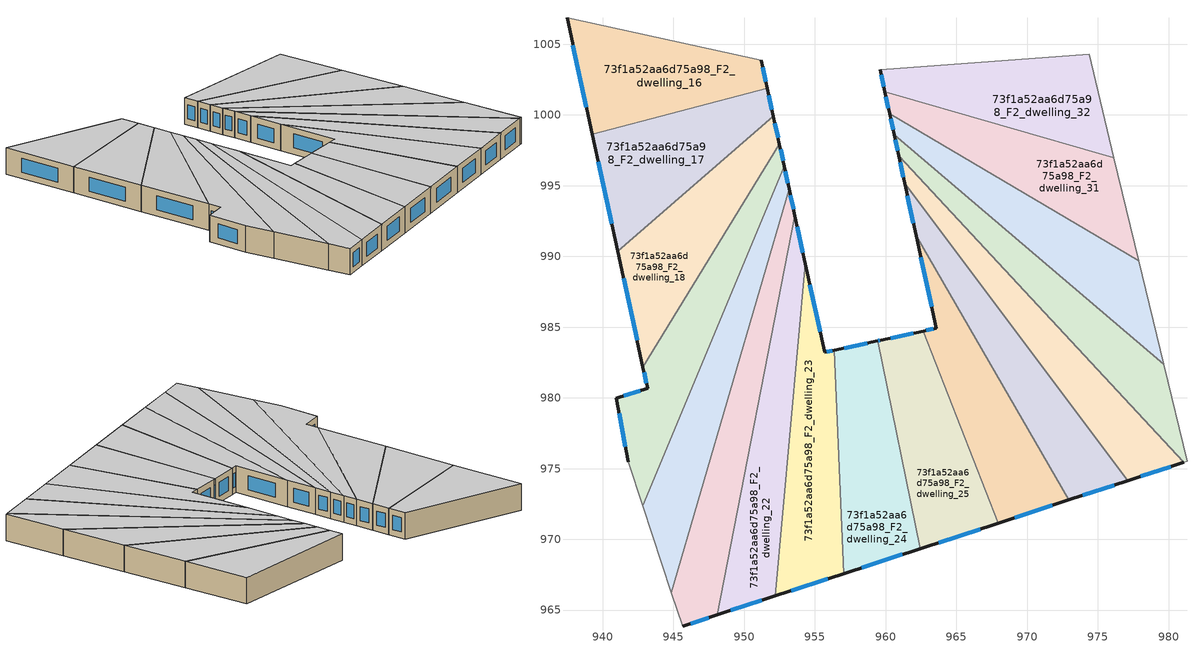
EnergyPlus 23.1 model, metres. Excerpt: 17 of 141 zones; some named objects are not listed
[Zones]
73f1a52aa6d75a98_F2_dwelling_16
 floor to 73f1a52aa6d75a98_F1_dwelling_16 (EU_floor_Construction): 951.21,1003.85 951.64,1001.87 939.27,998.62 937.48,1006.87 z6
 wall outside (EU_wall_Construction): 951.64,1001.87 951.21,1003.85 / 937.48,1006.87 939.27,998.62 z6:9
 wall to 73f1a52aa6d75a98_F2_dwelling_17 (EU_wall_Construction): 939.27,998.62 951.64,1001.87 z6:9
 wall to 73f1a52aa6d75a98_F2_dwelling_15 (EU_wall_Construction): 951.21,1003.85 937.48,1006.87 z6:9
 window (EU_Window_Construction): 951.54,1002.34 951.31,1003.39 / 937.9,1004.93 938.85,1000.56 z6.7:8.3
 ceiling to 73f1a52aa6d75a98_F3_dwelling_16 (EU_floor_Construction): 951.64,1001.87 951.21,1003.85 937.48,1006.87 939.27,998.62 z9
73f1a52aa6d75a98_F2_dwelling_17
 floor to 73f1a52aa6d75a98_F1_dwelling_17 (EU_floor_Construction): 951.64,1001.87 952.07,999.89 941.07,990.38 939.27,998.62 z6
 wall outside (EU_wall_Construction): 952.07,999.89 951.64,1001.87 / 939.27,998.62 941.07,990.38 z6:9
 wall to 73f1a52aa6d75a98_F2_dwelling_18 (EU_wall_Construction): 941.07,990.38 952.07,999.89 z6:9
 window (EU_Window_Construction): 951.97,1000.36 951.74,1001.41 / 939.69,996.69 940.65,992.31 z6.7:8.3
 ceiling to 73f1a52aa6d75a98_F3_dwelling_17 (EU_floor_Construction): 952.07,999.89 951.64,1001.87 939.27,998.62 941.07,990.38 z9
73f1a52aa6d75a98_F2_dwelling_18
 floor to 73f1a52aa6d75a98_F1_dwelling_18 (EU_floor_Construction): 952.07,999.89 952.5,997.92 942.85,982.16 941.07,990.38 z6
 wall outside (EU_wall_Construction): 952.5,997.92 952.07,999.89 / 941.07,990.38 942.85,982.16 z6:9
 wall to 73f1a52aa6d75a98_F2_dwelling_19 (EU_wall_Construction): 942.85,982.16 952.5,997.92 z6:9
 window (EU_Window_Construction): 952.4,998.38 952.17,999.43 / 941.49,988.45 942.43,984.09 z6.7:8.3
 ceiling to 73f1a52aa6d75a98_F3_dwelling_18 (EU_floor_Construction): 942.85,982.16 952.5,997.92 952.07,999.89 941.07,990.38 z9
73f1a52aa6d75a98_F2_dwelling_19
 floor to 73f1a52aa6d75a98_F1_dwelling_19 (EU_floor_Construction): 952.5,997.92 952.83,996.39 942.83,972.38 941.81,975.47 940.97,979.99 943.17,980.68 942.85,982.16 z6
 wall outside (EU_wall_Construction): 942.85,982.16 943.17,980.68 940.97,979.99 941.81,975.47 / 952.83,996.39 952.5,997.92 z6:9
 wall to 73f1a52aa6d75a98_F2_dwelling_20 (EU_wall_Construction): 942.83,972.38 952.83,996.39 z6:9
 wall adiabatic (EU_wall_Construction): 941.81,975.47 942.83,972.38 z6:9
 window (EU_Window_Construction): 942.93,981.81 943.1,981.03 / 952.75,996.75 952.58,997.56 / 941.17,978.93 941.61,976.53 / 942.66,980.51 941.49,980.15 z6.7:8.3
 ceiling to 73f1a52aa6d75a98_F3_dwelling_19 (EU_floor_Construction): 942.83,972.38 952.83,996.39 952.5,997.92 942.85,982.16 943.17,980.68 940.97,979.99 941.81,975.47 z9
73f1a52aa6d75a98_F2_dwelling_20
 floor to 73f1a52aa6d75a98_F1_dwelling_20 (EU_floor_Construction): 952.83,996.39 953.18,994.78 944.86,966.23 942.83,972.38 z6
 wall outside (EU_wall_Construction): 953.18,994.78 952.83,996.39 z6:9
 wall to 73f1a52aa6d75a98_F2_dwelling_21 (EU_wall_Construction): 944.86,966.23 953.18,994.78 z6:9
 wall adiabatic (EU_wall_Construction): 942.83,972.38 944.86,966.23 z6:9
 window (EU_Window_Construction): 953.1,995.16 952.91,996.01 z6.7:8.3
 ceiling to 73f1a52aa6d75a98_F3_dwelling_20 (EU_floor_Construction): 944.86,966.23 953.18,994.78 952.83,996.39 942.83,972.38 z9
73f1a52aa6d75a98_F2_dwelling_21
 floor to 73f1a52aa6d75a98_F1_dwelling_21 (EU_floor_Construction): 953.18,994.78 953.59,992.88 948.09,964.66 945.65,963.86 944.86,966.23 z6
 wall outside (EU_wall_Construction): 953.59,992.88 953.18,994.78 / 945.65,963.86 948.09,964.66 z6:9
 wall to 73f1a52aa6d75a98_F2_dwelling_22 (EU_wall_Construction): 948.09,964.66 953.59,992.88 z6:9
 wall adiabatic (EU_wall_Construction): 944.86,966.23 945.65,963.86 z6:9
 window (EU_Window_Construction): 953.5,993.33 953.28,994.34 / 946.22,964.05 947.52,964.47 z6.7:8.3
 ceiling to 73f1a52aa6d75a98_F3_dwelling_21 (EU_floor_Construction): 948.09,964.66 953.59,992.88 953.18,994.78 944.86,966.23 945.65,963.86 z9
73f1a52aa6d75a98_F2_dwelling_22
 floor to 73f1a52aa6d75a98_F1_dwelling_22 (EU_floor_Construction): 953.59,992.88 954.33,989.48 952.21,966 948.09,964.66 z6
 wall outside (EU_wall_Construction): 954.33,989.48 953.59,992.88 / 948.09,964.66 952.21,966 z6:9
 wall to 73f1a52aa6d75a98_F2_dwelling_23 (EU_wall_Construction): 952.21,966 954.33,989.48 z6:9
 window (EU_Window_Construction): 954.16,990.28 953.77,992.08 / 949.06,964.97 951.25,965.69 z6.7:8.3
 ceiling to 73f1a52aa6d75a98_F3_dwelling_22 (EU_floor_Construction): 952.21,966 954.33,989.48 953.59,992.88 948.09,964.66 z9
73f1a52aa6d75a98_F2_dwelling_23
 floor to 73f1a52aa6d75a98_F1_dwelling_23 (EU_floor_Construction): 954.33,989.48 955.7,983.21 956.37,983.36 957.04,967.58 952.21,966 z6
 wall outside (EU_wall_Construction): 956.37,983.36 955.7,983.21 954.33,989.48 / 952.21,966 957.04,967.58 z6:9
 wall to 73f1a52aa6d75a98_F2_dwelling_24 (EU_wall_Construction): 957.04,967.58 956.37,983.36 z6:9
 window (EU_Window_Construction): 955.38,984.68 954.65,988 / 956.21,983.32 955.85,983.25 / 953.35,966.37 955.91,967.21 z6.7:8.3
 ceiling to 73f1a52aa6d75a98_F3_dwelling_23 (EU_floor_Construction): 957.04,967.58 956.37,983.36 955.7,983.21 954.33,989.48 952.21,966 z9
73f1a52aa6d75a98_F2_dwelling_24
 floor to 73f1a52aa6d75a98_F1_dwelling_24 (EU_floor_Construction): 959.44,984.02 962.46,969.35 957.04,967.58 956.37,983.36 z6
 wall outside (EU_wall_Construction): 959.44,984.02 956.37,983.36 / 957.04,967.58 962.46,969.35 z6:9
 wall to 73f1a52aa6d75a98_F2_dwelling_25 (EU_wall_Construction): 962.46,969.35 959.44,984.02 z6:9
 window (EU_Window_Construction): 958.72,983.87 957.09,983.51 / 958.32,968 961.19,968.94 z6.7:8.3
 ceiling to 73f1a52aa6d75a98_F3_dwelling_24 (EU_floor_Construction): 962.46,969.35 959.44,984.02 956.37,983.36 957.04,967.58 z9
73f1a52aa6d75a98_F2_dwelling_25
 floor to 73f1a52aa6d75a98_F1_dwelling_25 (EU_floor_Construction): 962.66,984.72 967.97,971.15 962.46,969.35 959.44,984.02 959.64,984.07 z6
 wall outside (EU_wall_Construction): 962.66,984.72 959.64,984.07 959.44,984.02 / 962.46,969.35 967.97,971.15 z6:9
 wall to 73f1a52aa6d75a98_F2_dwelling_26 (EU_wall_Construction): 967.97,971.15 962.66,984.72 z6:9
 window (EU_Window_Construction): 959.59,984.06 959.49,984.03 / 961.95,984.57 960.35,984.22 / 963.76,969.78 966.68,970.73 z6.7:8.3
 ceiling to 73f1a52aa6d75a98_F3_dwelling_25 (EU_floor_Construction): 967.97,971.15 962.66,984.72 959.64,984.07 959.44,984.02 962.46,969.35 z9
73f1a52aa6d75a98_F2_dwelling_26
 floor to 73f1a52aa6d75a98_F1_dwelling_26 (EU_floor_Construction): 962.16,991.47 972.97,972.79 967.97,971.15 962.66,984.72 963.58,984.92 z6
 wall outside (EU_wall_Construction): 962.16,991.47 963.58,984.92 962.66,984.72 / 967.97,971.15 972.97,972.79 z6:9
 wall to 73f1a52aa6d75a98_F2_dwelling_27 (EU_wall_Construction): 972.97,972.79 962.16,991.47 z6:9
 window (EU_Window_Construction): 963.37,984.87 962.88,984.76 / 962.49,989.93 963.25,986.45 / 969.14,971.54 971.79,972.4 z6.7:8.3
 ceiling to 73f1a52aa6d75a98_F3_dwelling_26 (EU_floor_Construction): 972.97,972.79 962.16,991.47 963.58,984.92 962.66,984.72 967.97,971.15 z9
73f1a52aa6d75a98_F2_dwelling_27
 floor to 73f1a52aa6d75a98_F1_dwelling_27 (EU_floor_Construction): 962.16,991.47 961.36,995.15 977.12,974.14 972.97,972.79 z6
 wall outside (EU_wall_Construction): 961.36,995.15 962.16,991.47 / 972.97,972.79 977.12,974.14 z6:9
 wall to 73f1a52aa6d75a98_F2_dwelling_28 (EU_wall_Construction): 977.12,974.14 961.36,995.15 z6:9
 window (EU_Window_Construction): 961.55,994.29 961.97,992.33 / 973.94,973.1 976.15,973.82 z6.7:8.3
 ceiling to 73f1a52aa6d75a98_F3_dwelling_27 (EU_floor_Construction): 977.12,974.14 961.36,995.15 962.16,991.47 972.97,972.79 z9
73f1a52aa6d75a98_F2_dwelling_28
 floor to 73f1a52aa6d75a98_F1_dwelling_28 (EU_floor_Construction): 961.36,995.15 960.93,997.11 981.08,975.44 977.12,974.14 z6
 wall outside (EU_wall_Construction): 960.93,997.11 961.36,995.15 / 977.12,974.14 981.08,975.44 z6:9
 wall to 73f1a52aa6d75a98_F2_dwelling_29 (EU_wall_Construction): 981.08,975.44 960.93,997.11 z6:9
 window (EU_Window_Construction): 961.03,996.65 961.26,995.61 / 978.05,974.45 980.15,975.13 z6.7:8.3
 ceiling to 73f1a52aa6d75a98_F3_dwelling_28 (EU_floor_Construction): 981.08,975.44 960.93,997.11 961.36,995.15 977.12,974.14 z9
73f1a52aa6d75a98_F2_dwelling_29
 floor to 73f1a52aa6d75a98_F1_dwelling_29 (EU_floor_Construction): 979.65,982.38 981.31,975.51 981.08,975.44 960.93,997.11 960.61,998.59 z6
 wall outside (EU_wall_Construction): 960.61,998.59 960.93,997.11 z6:9
 wall to 73f1a52aa6d75a98_F2_dwelling_30 (EU_wall_Construction): 979.65,982.38 960.61,998.59 z6:9
 wall adiabatic (EU_wall_Construction): 981.08,975.44 981.31,975.51 979.65,982.38 z6:9
 window (EU_Window_Construction): 960.69,998.24 960.86,997.45 z6.7:8.3
 ceiling to 73f1a52aa6d75a98_F3_dwelling_29 (EU_floor_Construction): 981.31,975.51 979.65,982.38 960.61,998.59 960.93,997.11 981.08,975.44 z9
73f1a52aa6d75a98_F2_dwelling_30
 floor to 73f1a52aa6d75a98_F1_dwelling_30 (EU_floor_Construction): 977.9,989.68 979.65,982.38 960.61,998.59 960.28,1000.1 z6
 wall outside (EU_wall_Construction): 960.28,1000.1 960.61,998.59 z6:9
 wall to 73f1a52aa6d75a98_F2_dwelling_31 (EU_wall_Construction): 977.9,989.68 960.28,1000.1 z6:9
 wall adiabatic (EU_wall_Construction): 979.65,982.38 977.9,989.68 z6:9
 window (EU_Window_Construction): 960.36,999.74 960.53,998.94 z6.7:8.3
 ceiling to 73f1a52aa6d75a98_F3_dwelling_30 (EU_floor_Construction): 979.65,982.38 977.9,989.68 960.28,1000.1 960.61,998.59 z9
73f1a52aa6d75a98_F2_dwelling_31
 floor to 73f1a52aa6d75a98_F1_dwelling_31 (EU_floor_Construction): 976.14,996.98 977.9,989.68 960.28,1000.1 959.95,1001.63 z6
 wall outside (EU_wall_Construction): 959.95,1001.63 960.28,1000.1 z6:9
 wall to 73f1a52aa6d75a98_F2_dwelling_32 (EU_wall_Construction): 976.14,996.98 959.95,1001.63 z6:9
 wall adiabatic (EU_wall_Construction): 977.9,989.68 976.14,996.98 z6:9
 window (EU_Window_Construction): 960.03,1001.27 960.2,1000.46 z6.7:8.3
 ceiling to 73f1a52aa6d75a98_F3_dwelling_31 (EU_floor_Construction): 977.9,989.68 976.14,996.98 959.95,1001.63 960.28,1000.1 z9
73f1a52aa6d75a98_F2_dwelling_32
 floor to 73f1a52aa6d75a98_F1_dwelling_32 (EU_floor_Construction): 974.38,1004.29 976.14,996.98 959.95,1001.63 959.61,1003.2 z6
 wall outside (EU_wall_Construction): 959.61,1003.2 959.95,1001.63 z6:9
 wall to 73f1a52aa6d75a98_F2_dwelling_33 (EU_wall_Construction): 974.38,1004.29 959.61,1003.2 z6:9
 wall adiabatic (EU_wall_Construction): 976.14,996.98 974.38,1004.29 z6:9
 window (EU_Window_Construction): 959.69,1002.83 959.87,1002 z6.7:8.3
 ceiling to 73f1a52aa6d75a98_F3_dwelling_32 (EU_floor_Construction): 976.14,996.98 974.38,1004.29 959.61,1003.2 959.95,1001.63 z9
[Building]
EU S2 Campaign: North Axis=0; Terrain=City; Solar Distribution=FullExterior
[Site:Location]
Budapest.Ferenc.Liszt.Intl.AP: Latitude=47.437; Longitude=19.256; Time Zone=1; Elevation=185
[SizingPeriod:WeatherFileDays]
AnnualSizingPeriod: Begin Month=1; Begin Day of Month=1; End Month=12; End Day of Month=31; Day of Week for Start Day=Monday; Use Weather File Daylight Saving Period=No; Use Weather File Rain and Snow Indicators=No
[MATERIAL]
EU_InternalMass_Material: Roughness=MediumRough; Thickness=0.1; Conductivity=1; Density=1800; Specific Heat=900; Thermal Absorptance=0.9; Solar Absorptance=0.7; Visible Absorptance=0.7
[MATERIAL:NOMASS] Roughness=MediumRough; Thermal Absorptance=0.9; Solar Absorptance=0.7; Visible Absorptance=0.7
Name | Thermal Resistance
EU_wall_NoMass | 0.832559
EU_floor_NoMass | 0.872794
[WINDOWMATERIAL:SIMPLEGLAZINGSYSTEM]
EU_Window_SimpleGlazing: UFactor=2.79869; Solar Heat Gain Coefficient=0.75; Visible Transmittance=0.75
[CONSTRUCTION]
EU_wall_Construction: EU_wall_NoMass
EU_floor_Construction: EU_floor_NoMass
EU_Window_Construction: EU_Window_SimpleGlazing
EU_InternalMass_Construction: EU_InternalMass_Material
[ZONE] Type=1; Multiplier=1; Ceiling Height=autocalculate; Floor Area=autocalculate; Part of Total Floor Area=Yes
Name | Volume
73f1a52aa6d75a98_F2_dwelling_16 | 200.521
73f1a52aa6d75a98_F2_dwelling_17 | 200.495
73f1a52aa6d75a98_F2_dwelling_18 | 199.769
73f1a52aa6d75a98_F2_dwelling_19 | 201.262
73f1a52aa6d75a98_F2_dwelling_20 | 200.455
73f1a52aa6d75a98_F2_dwelling_21 | 200.507
73f1a52aa6d75a98_F2_dwelling_22 | 200.505
73f1a52aa6d75a98_F2_dwelling_23 | 200.481
73f1a52aa6d75a98_F2_dwelling_24 | 200.486
73f1a52aa6d75a98_F2_dwelling_25 | 200.51
73f1a52aa6d75a98_F2_dwelling_26 | 200.454
73f1a52aa6d75a98_F2_dwelling_27 | 200.551
73f1a52aa6d75a98_F2_dwelling_28 | 200.492
73f1a52aa6d75a98_F2_dwelling_29 | 200.522
73f1a52aa6d75a98_F2_dwelling_30 | 200.472
73f1a52aa6d75a98_F2_dwelling_31 | 200.501
73f1a52aa6d75a98_F2_dwelling_32 | 200.543
[INTERNALMASS] Construction=EU_InternalMass_Construction
Name | Zone or ZoneList | Surface Area
73f1a52aa6d75a98_F2_dwelling_16_EU_InternalMass | 73f1a52aa6d75a98_F2_dwelling_16 | 66.8402
73f1a52aa6d75a98_F2_dwelling_17_EU_InternalMass | 73f1a52aa6d75a98_F2_dwelling_17 | 66.8318
73f1a52aa6d75a98_F2_dwelling_18_EU_InternalMass | 73f1a52aa6d75a98_F2_dwelling_18 | 66.5896
73f1a52aa6d75a98_F2_dwelling_19_EU_InternalMass | 73f1a52aa6d75a98_F2_dwelling_19 | 67.0866
73f1a52aa6d75a98_F2_dwelling_20_EU_InternalMass | 73f1a52aa6d75a98_F2_dwelling_20 | 66.8185
73f1a52aa6d75a98_F2_dwelling_21_EU_InternalMass | 73f1a52aa6d75a98_F2_dwelling_21 | 66.8359
73f1a52aa6d75a98_F2_dwelling_22_EU_InternalMass | 73f1a52aa6d75a98_F2_dwelling_22 | 66.8349
73f1a52aa6d75a98_F2_dwelling_23_EU_InternalMass | 73f1a52aa6d75a98_F2_dwelling_23 | 66.8271
73f1a52aa6d75a98_F2_dwelling_24_EU_InternalMass | 73f1a52aa6d75a98_F2_dwelling_24 | 66.8287
73f1a52aa6d75a98_F2_dwelling_25_EU_InternalMass | 73f1a52aa6d75a98_F2_dwelling_25 | 66.8368
73f1a52aa6d75a98_F2_dwelling_26_EU_InternalMass | 73f1a52aa6d75a98_F2_dwelling_26 | 66.818
73f1a52aa6d75a98_F2_dwelling_27_EU_InternalMass | 73f1a52aa6d75a98_F2_dwelling_27 | 66.8503
73f1a52aa6d75a98_F2_dwelling_28_EU_InternalMass | 73f1a52aa6d75a98_F2_dwelling_28 | 66.8305
73f1a52aa6d75a98_F2_dwelling_29_EU_InternalMass | 73f1a52aa6d75a98_F2_dwelling_29 | 66.8408
73f1a52aa6d75a98_F2_dwelling_30_EU_InternalMass | 73f1a52aa6d75a98_F2_dwelling_30 | 66.8239
73f1a52aa6d75a98_F2_dwelling_31_EU_InternalMass | 73f1a52aa6d75a98_F2_dwelling_31 | 66.8337
73f1a52aa6d75a98_F2_dwelling_32_EU_InternalMass | 73f1a52aa6d75a98_F2_dwelling_32 | 66.8477
[OTHEREQUIPMENT] Fuel Type=Electricity; Design Level Calculation Method=Watts/Area; Power per Zone Floor Area=1; Fraction Latent=0; Fraction Radiant=0; Fraction Lost=0; Carbon Dioxide Generation Rate=0; EndUse Subcategory=EU_Step8_InternalGains
Name | Zone or ZoneList or Space or SpaceList | Schedule
EU_Step8_InternalGain_73f1a52aa6d75a98_F2_dwelling_16_f000 | 73f1a52aa6d75a98_F2_dwelling_16 | EU_Step8_GainSchedule_73f1a52aa6d75a98_F2_dwelling_16_f000
EU_Step8_InternalGain_73f1a52aa6d75a98_F2_dwelling_17_f000 | 73f1a52aa6d75a98_F2_dwelling_17 | EU_Step8_GainSchedule_73f1a52aa6d75a98_F2_dwelling_17_f000
EU_Step8_InternalGain_73f1a52aa6d75a98_F2_dwelling_18_f000 | 73f1a52aa6d75a98_F2_dwelling_18 | EU_Step8_GainSchedule_73f1a52aa6d75a98_F2_dwelling_18_f000
EU_Step8_InternalGain_73f1a52aa6d75a98_F2_dwelling_19_f000 | 73f1a52aa6d75a98_F2_dwelling_19 | EU_Step8_GainSchedule_73f1a52aa6d75a98_F2_dwelling_19_f000
EU_Step8_InternalGain_73f1a52aa6d75a98_F2_dwelling_20_f000 | 73f1a52aa6d75a98_F2_dwelling_20 | EU_Step8_GainSchedule_73f1a52aa6d75a98_F2_dwelling_20_f000
EU_Step8_InternalGain_73f1a52aa6d75a98_F2_dwelling_21_f000 | 73f1a52aa6d75a98_F2_dwelling_21 | EU_Step8_GainSchedule_73f1a52aa6d75a98_F2_dwelling_21_f000
EU_Step8_InternalGain_73f1a52aa6d75a98_F2_dwelling_22_f000 | 73f1a52aa6d75a98_F2_dwelling_22 | EU_Step8_GainSchedule_73f1a52aa6d75a98_F2_dwelling_22_f000
EU_Step8_InternalGain_73f1a52aa6d75a98_F2_dwelling_23_f000 | 73f1a52aa6d75a98_F2_dwelling_23 | EU_Step8_GainSchedule_73f1a52aa6d75a98_F2_dwelling_23_f000
EU_Step8_InternalGain_73f1a52aa6d75a98_F2_dwelling_24_f000 | 73f1a52aa6d75a98_F2_dwelling_24 | EU_Step8_GainSchedule_73f1a52aa6d75a98_F2_dwelling_24_f000
EU_Step8_InternalGain_73f1a52aa6d75a98_F2_dwelling_25_f000 | 73f1a52aa6d75a98_F2_dwelling_25 | EU_Step8_GainSchedule_73f1a52aa6d75a98_F2_dwelling_25_f000
EU_Step8_InternalGain_73f1a52aa6d75a98_F2_dwelling_26_f000 | 73f1a52aa6d75a98_F2_dwelling_26 | EU_Step8_GainSchedule_73f1a52aa6d75a98_F2_dwelling_26_f000
EU_Step8_InternalGain_73f1a52aa6d75a98_F2_dwelling_27_f000 | 73f1a52aa6d75a98_F2_dwelling_27 | EU_Step8_GainSchedule_73f1a52aa6d75a98_F2_dwelling_27_f000
EU_Step8_InternalGain_73f1a52aa6d75a98_F2_dwelling_28_f000 | 73f1a52aa6d75a98_F2_dwelling_28 | EU_Step8_GainSchedule_73f1a52aa6d75a98_F2_dwelling_28_f000
EU_Step8_InternalGain_73f1a52aa6d75a98_F2_dwelling_29_f000 | 73f1a52aa6d75a98_F2_dwelling_29 | EU_Step8_GainSchedule_73f1a52aa6d75a98_F2_dwelling_29_f000
EU_Step8_InternalGain_73f1a52aa6d75a98_F2_dwelling_30_f000 | 73f1a52aa6d75a98_F2_dwelling_30 | EU_Step8_GainSchedule_73f1a52aa6d75a98_F2_dwelling_30_f000
EU_Step8_InternalGain_73f1a52aa6d75a98_F2_dwelling_31_f000 | 73f1a52aa6d75a98_F2_dwelling_31 | EU_Step8_GainSchedule_73f1a52aa6d75a98_F2_dwelling_31_f000
EU_Step8_InternalGain_73f1a52aa6d75a98_F2_dwelling_32_f000 | 73f1a52aa6d75a98_F2_dwelling_32 | EU_Step8_GainSchedule_73f1a52aa6d75a98_F2_dwelling_32_f000
[ZONEVENTILATION:DESIGNFLOWRATE] Schedule=EU_AlwaysOn; Design Flow Rate Calculation Method=AirChanges/Hour; Air Changes per Hour=0.475469; Ventilation Type=Natural; Fan Pressure Rise=0; Fan Total Efficiency=1; Constant Term Coefficient=1; Temperature Term Coefficient=0; Velocity Term Coefficient=0; Velocity Squared Term Coefficient=0; Minimum Indoor Temperature=-100; Maximum Indoor Temperature=100; Delta Temperature=-100; Minimum Outdoor Temperature=-100; Maximum Outdoor Temperature=100; Maximum Wind Speed=40
Name | Zone or ZoneList or Space or SpaceList
EU_ConstantAir_73f1a52aa6d75a98_F2_dwelling_16 | 73f1a52aa6d75a98_F2_dwelling_16
EU_ConstantAir_73f1a52aa6d75a98_F2_dwelling_17 | 73f1a52aa6d75a98_F2_dwelling_17
EU_ConstantAir_73f1a52aa6d75a98_F2_dwelling_18 | 73f1a52aa6d75a98_F2_dwelling_18
EU_ConstantAir_73f1a52aa6d75a98_F2_dwelling_19 | 73f1a52aa6d75a98_F2_dwelling_19
EU_ConstantAir_73f1a52aa6d75a98_F2_dwelling_20 | 73f1a52aa6d75a98_F2_dwelling_20
EU_ConstantAir_73f1a52aa6d75a98_F2_dwelling_21 | 73f1a52aa6d75a98_F2_dwelling_21
EU_ConstantAir_73f1a52aa6d75a98_F2_dwelling_22 | 73f1a52aa6d75a98_F2_dwelling_22
EU_ConstantAir_73f1a52aa6d75a98_F2_dwelling_23 | 73f1a52aa6d75a98_F2_dwelling_23
EU_ConstantAir_73f1a52aa6d75a98_F2_dwelling_24 | 73f1a52aa6d75a98_F2_dwelling_24
EU_ConstantAir_73f1a52aa6d75a98_F2_dwelling_25 | 73f1a52aa6d75a98_F2_dwelling_25
EU_ConstantAir_73f1a52aa6d75a98_F2_dwelling_26 | 73f1a52aa6d75a98_F2_dwelling_26
EU_ConstantAir_73f1a52aa6d75a98_F2_dwelling_27 | 73f1a52aa6d75a98_F2_dwelling_27
EU_ConstantAir_73f1a52aa6d75a98_F2_dwelling_28 | 73f1a52aa6d75a98_F2_dwelling_28
EU_ConstantAir_73f1a52aa6d75a98_F2_dwelling_29 | 73f1a52aa6d75a98_F2_dwelling_29
EU_ConstantAir_73f1a52aa6d75a98_F2_dwelling_30 | 73f1a52aa6d75a98_F2_dwelling_30
EU_ConstantAir_73f1a52aa6d75a98_F2_dwelling_31 | 73f1a52aa6d75a98_F2_dwelling_31
EU_ConstantAir_73f1a52aa6d75a98_F2_dwelling_32 | 73f1a52aa6d75a98_F2_dwelling_32
[HVACTEMPLATE:THERMOSTAT] Constant Heating Setpoint=20; Constant Cooling Setpoint=50
EU_HeatOnly_73f1a52aa6d75a98_F3_dwelling_31; EU_HeatOnly_73f1a52aa6d75a98_F3_dwelling_32; EU_HeatOnly_73f1a52aa6d75a98_F3_dwelling_33; EU_HeatOnly_73f1a52aa6d75a98_F3_dwelling_34
[HVACTEMPLATE:ZONE:IDEALLOADSAIRSYSTEM] System Availability Schedule=EU_AlwaysOn; Maximum Heating Supply Air Temperature=50; Minimum Cooling Supply Air Temperature=13; Maximum Heating Supply Air Humidity Ratio=0.0156; Minimum Cooling Supply Air Humidity Ratio=0.0077; Heating Limit=NoLimit; Cooling Limit=NoLimit; Heating Availability Schedule=EU_AlwaysOn; Cooling Availability Schedule=EU_CoolingOff; Dehumidification Control Type=ConstantSensibleHeatRatio; Cooling Sensible Heat Ratio=0.7; Dehumidification Setpoint=60; Humidification Control Type=None; Humidification Setpoint=30; Outdoor Air Method=None; Outdoor Air Flow Rate per Person=0.00944; Outdoor Air Flow Rate per Zone Floor Area=0; Outdoor Air Flow Rate per Zone=0; Demand Controlled Ventilation Type=None; Outdoor Air Economizer Type=NoEconomizer; Heat Recovery Type=None; Sensible Heat Recovery Effectiveness=0.7; Latent Heat Recovery Effectiveness=0.65
Name | Template Thermostat
73f1a52aa6d75a98_F2_dwelling_16 | EU_HeatOnly_73f1a52aa6d75a98_F2_dwelling_16
73f1a52aa6d75a98_F2_dwelling_17 | EU_HeatOnly_73f1a52aa6d75a98_F2_dwelling_17
73f1a52aa6d75a98_F2_dwelling_18 | EU_HeatOnly_73f1a52aa6d75a98_F2_dwelling_18
73f1a52aa6d75a98_F2_dwelling_19 | EU_HeatOnly_73f1a52aa6d75a98_F2_dwelling_19
73f1a52aa6d75a98_F2_dwelling_20 | EU_HeatOnly_73f1a52aa6d75a98_F2_dwelling_20
73f1a52aa6d75a98_F2_dwelling_21 | EU_HeatOnly_73f1a52aa6d75a98_F2_dwelling_21
73f1a52aa6d75a98_F2_dwelling_22 | EU_HeatOnly_73f1a52aa6d75a98_F2_dwelling_22
73f1a52aa6d75a98_F2_dwelling_23 | EU_HeatOnly_73f1a52aa6d75a98_F2_dwelling_23
73f1a52aa6d75a98_F2_dwelling_24 | EU_HeatOnly_73f1a52aa6d75a98_F2_dwelling_24
73f1a52aa6d75a98_F2_dwelling_25 | EU_HeatOnly_73f1a52aa6d75a98_F2_dwelling_25
73f1a52aa6d75a98_F2_dwelling_26 | EU_HeatOnly_73f1a52aa6d75a98_F2_dwelling_26
73f1a52aa6d75a98_F2_dwelling_27 | EU_HeatOnly_73f1a52aa6d75a98_F2_dwelling_27
73f1a52aa6d75a98_F2_dwelling_28 | EU_HeatOnly_73f1a52aa6d75a98_F2_dwelling_28
73f1a52aa6d75a98_F2_dwelling_29 | EU_HeatOnly_73f1a52aa6d75a98_F2_dwelling_29
73f1a52aa6d75a98_F2_dwelling_30 | EU_HeatOnly_73f1a52aa6d75a98_F2_dwelling_30
73f1a52aa6d75a98_F2_dwelling_31 | EU_HeatOnly_73f1a52aa6d75a98_F2_dwelling_31
73f1a52aa6d75a98_F2_dwelling_32 | EU_HeatOnly_73f1a52aa6d75a98_F2_dwelling_32
[SIZING:ZONE] Zone Cooling Design Supply Air Temperature Input Method=SupplyAirTemperature; Zone Cooling Design Supply Air Temperature=13; Zone Heating Design Supply Air Temperature Input Method=SupplyAirTemperature; Zone Heating Design Supply Air Temperature=50; Zone Cooling Design Supply Air Humidity Ratio=0.008; Zone Heating Design Supply Air Humidity Ratio=0.008; Cooling Design Air Flow Method=DesignDay; Cooling Design Air Flow Rate=0; Cooling Minimum Air Flow per Zone Floor Area=0.000762; Cooling Minimum Air Flow=0; Cooling Minimum Air Flow Fraction=0.2; Heating Design Air Flow Method=DesignDay; Heating Design Air Flow Rate=0; Heating Maximum Air Flow per Zone Floor Area=0.002032; Heating Maximum Air Flow=0.141576; Heating Maximum Air Flow Fraction=0.3; Account for Dedicated Outdoor Air System=No; Dedicated Outdoor Air System Control Strategy=NeutralSupplyAir; Dedicated Outdoor Air Low Setpoint Temperature for Design=autosize; Dedicated Outdoor Air High Setpoint Temperature for Design=autosize; Zone Load Sizing Method=Sensible Load Only No Latent Load; Zone Latent Cooling Design Supply Air Humidity Ratio Input Method=HumidityRatioDifference; Zone Cooling Design Supply Air Humidity Ratio Difference=0.005; Zone Latent Heating Design Supply Air Humidity Ratio Input Method=HumidityRatioDifference; Zone Humidification Design Supply Air Humidity Ratio Difference=0.005
73f1a52aa6d75a98_F2_dwelling_16; 73f1a52aa6d75a98_F2_dwelling_17; 73f1a52aa6d75a98_F2_dwelling_18; 73f1a52aa6d75a98_F2_dwelling_19; 73f1a52aa6d75a98_F2_dwelling_20; 73f1a52aa6d75a98_F2_dwelling_21; 73f1a52aa6d75a98_F2_dwelling_22; 73f1a52aa6d75a98_F2_dwelling_23; 73f1a52aa6d75a98_F2_dwelling_24; 73f1a52aa6d75a98_F2_dwelling_25; 73f1a52aa6d75a98_F2_dwelling_26; 73f1a52aa6d75a98_F2_dwelling_27; 73f1a52aa6d75a98_F2_dwelling_28; 73f1a52aa6d75a98_F2_dwelling_29; 73f1a52aa6d75a98_F2_dwelling_30; 73f1a52aa6d75a98_F2_dwelling_31; 73f1a52aa6d75a98_F2_dwelling_32
[SCHEDULE:CONSTANT]
Name | Hourly Value
EU_AlwaysOn | 1
EU_CoolingOff | 0
[SCHEDULE:FILE] Column Number=1; Rows to Skip at Top=0; Number of Hours of Data=8760; Column Separator=Comma; Interpolate to Timestep=No; Minutes per Item=60; Adjust Schedule for Daylight Savings=Yes
Name | File
EU_Step8_GainSchedule_73f1a52aa6d75a98_F2_dwelling_16_f000 | ../../schedules/73f1a52aa6d75a98/73f1a52aa6d75a98_F2_dwelling_16_f000_gain.csv
EU_Step8_GainSchedule_73f1a52aa6d75a98_F2_dwelling_17_f000 | ../../schedules/73f1a52aa6d75a98/73f1a52aa6d75a98_F2_dwelling_17_f000_gain.csv
EU_Step8_GainSchedule_73f1a52aa6d75a98_F2_dwelling_18_f000 | ../../schedules/73f1a52aa6d75a98/73f1a52aa6d75a98_F2_dwelling_18_f000_gain.csv
EU_Step8_GainSchedule_73f1a52aa6d75a98_F2_dwelling_19_f000 | ../../schedules/73f1a52aa6d75a98/73f1a52aa6d75a98_F2_dwelling_19_f000_gain.csv
EU_Step8_GainSchedule_73f1a52aa6d75a98_F2_dwelling_20_f000 | ../../schedules/73f1a52aa6d75a98/73f1a52aa6d75a98_F2_dwelling_20_f000_gain.csv
EU_Step8_GainSchedule_73f1a52aa6d75a98_F2_dwelling_21_f000 | ../../schedules/73f1a52aa6d75a98/73f1a52aa6d75a98_F2_dwelling_21_f000_gain.csv
EU_Step8_GainSchedule_73f1a52aa6d75a98_F2_dwelling_22_f000 | ../../schedules/73f1a52aa6d75a98/73f1a52aa6d75a98_F2_dwelling_22_f000_gain.csv
EU_Step8_GainSchedule_73f1a52aa6d75a98_F2_dwelling_23_f000 | ../../schedules/73f1a52aa6d75a98/73f1a52aa6d75a98_F2_dwelling_23_f000_gain.csv
EU_Step8_GainSchedule_73f1a52aa6d75a98_F2_dwelling_24_f000 | ../../schedules/73f1a52aa6d75a98/73f1a52aa6d75a98_F2_dwelling_24_f000_gain.csv
EU_Step8_GainSchedule_73f1a52aa6d75a98_F2_dwelling_25_f000 | ../../schedules/73f1a52aa6d75a98/73f1a52aa6d75a98_F2_dwelling_25_f000_gain.csv
EU_Step8_GainSchedule_73f1a52aa6d75a98_F2_dwelling_26_f000 | ../../schedules/73f1a52aa6d75a98/73f1a52aa6d75a98_F2_dwelling_26_f000_gain.csv
EU_Step8_GainSchedule_73f1a52aa6d75a98_F2_dwelling_27_f000 | ../../schedules/73f1a52aa6d75a98/73f1a52aa6d75a98_F2_dwelling_27_f000_gain.csv
EU_Step8_GainSchedule_73f1a52aa6d75a98_F2_dwelling_28_f000 | ../../schedules/73f1a52aa6d75a98/73f1a52aa6d75a98_F2_dwelling_28_f000_gain.csv
EU_Step8_GainSchedule_73f1a52aa6d75a98_F2_dwelling_29_f000 | ../../schedules/73f1a52aa6d75a98/73f1a52aa6d75a98_F2_dwelling_29_f000_gain.csv
EU_Step8_GainSchedule_73f1a52aa6d75a98_F2_dwelling_30_f000 | ../../schedules/73f1a52aa6d75a98/73f1a52aa6d75a98_F2_dwelling_30_f000_gain.csv
EU_Step8_GainSchedule_73f1a52aa6d75a98_F2_dwelling_31_f000 | ../../schedules/73f1a52aa6d75a98/73f1a52aa6d75a98_F2_dwelling_31_f000_gain.csv
EU_Step8_GainSchedule_73f1a52aa6d75a98_F2_dwelling_32_f000 | ../../schedules/73f1a52aa6d75a98/73f1a52aa6d75a98_F2_dwelling_32_f000_gain.csv
